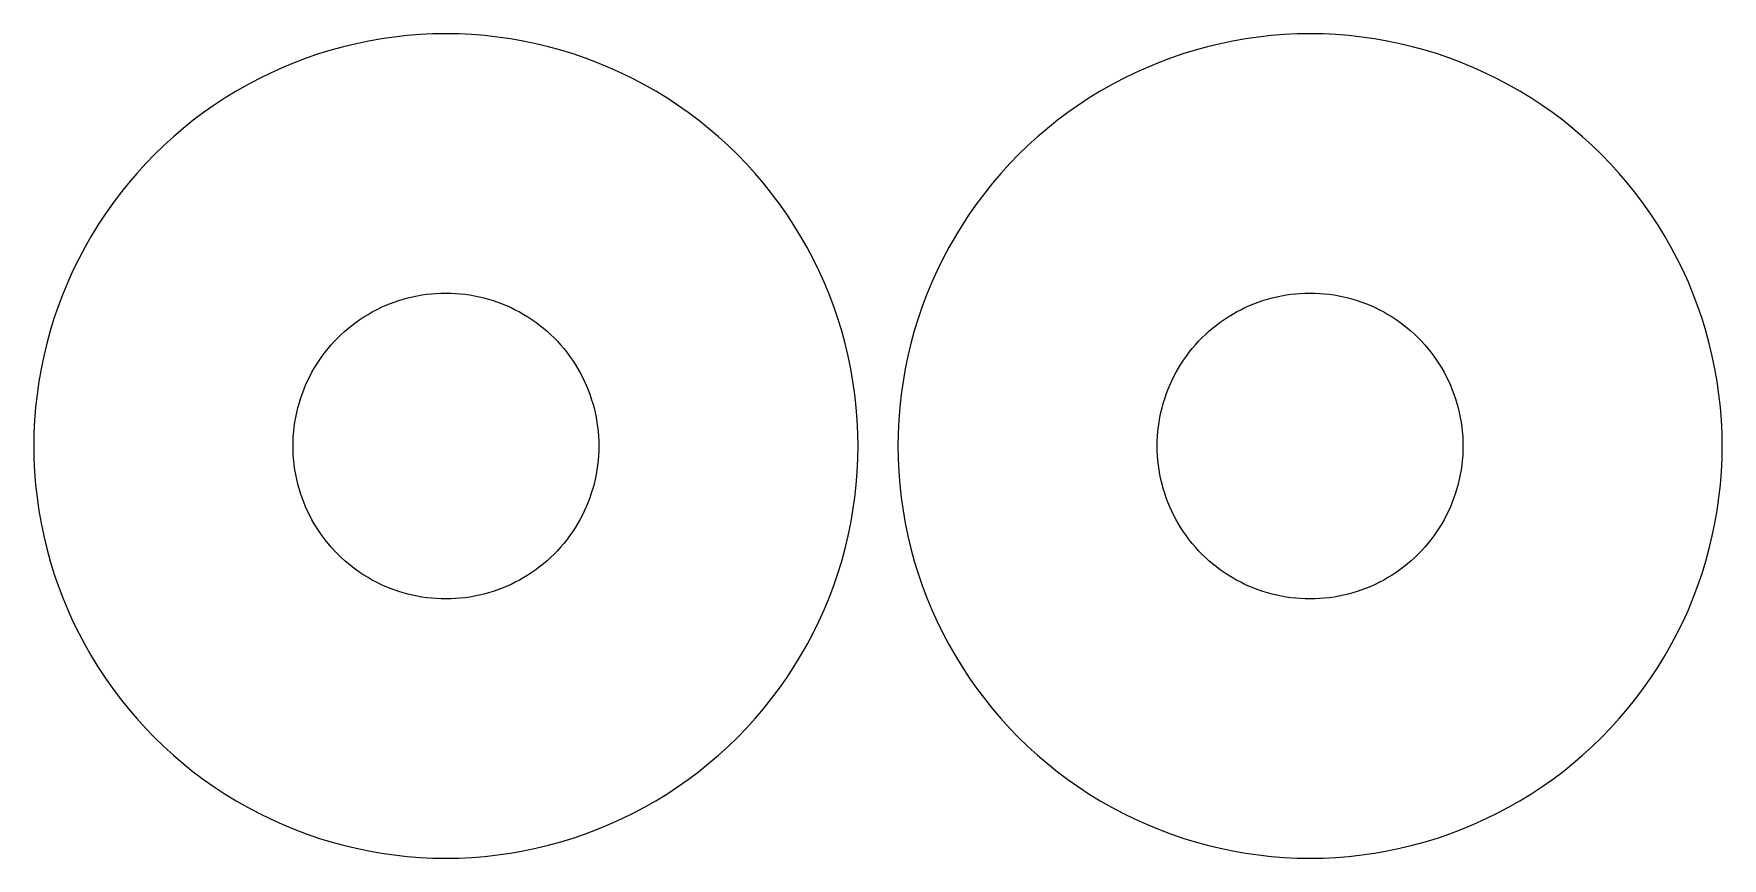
# Model space of a CAD drawing. Header units: metres. Extents: x -6 to 136, y -6 to 6.
# Drawn here: x -6.2 to 19.2, y -6.2 to 6.2 of the extents above; entities that cross this region are included whole.
import ezdxf

# ---------------------------------------------------------------- set-up
doc = ezdxf.new("R2010")
doc.units = ezdxf.units.M

msp = doc.modelspace()

# ---------------------------------------------------------------- linework, layer by layer
for p, q in [((-0.969879, 6.12366), (-1.16176, 6.09018)), ((-0.777054, 6.15111), (-0.969879, 6.12366)), ((-0.583466, 6.17247), (-0.777054, 6.15111)), ((-0.389297, 6.18776), (-0.583466, 6.17247)), ((-0.194733, 6.19693), (-0.389297, 6.18776)), ((0, 6.2), (-0.194733, 6.19693)), ((0.194733, 6.19693), (0, 6.2)), ((0.389297, 6.18776), (0.194733, 6.19693)), ((0.583466, 6.17247), (0.389297, 6.18776)), ((0.777054, 6.15111), (0.583466, 6.17247)), ((0.969879, 6.12366), (0.777054, 6.15111)), ((1.16176, 6.09018), (0.969879, 6.12366)), ((12.0301, 6.12366), (11.8382, 6.09018)), ((12.2229, 6.15111), (12.0301, 6.12366)), ((12.4165, 6.17247), (12.2229, 6.15111)), ((12.6107, 6.18776), (12.4165, 6.17247)), ((12.8053, 6.19693), (12.6107, 6.18776)), ((13, 6.2), (12.8053, 6.19693)), ((13.1947, 6.19693), (13, 6.2)), ((13.3893, 6.18776), (13.1947, 6.19693)), ((13.5835, 6.17247), (13.3893, 6.18776)), ((13.7771, 6.15111), (13.5835, 6.17247)), ((13.9699, 6.12366), (13.7771, 6.15111)), ((14.1618, 6.09018), (13.9699, 6.12366)), ((-1.91589, 5.89655), (-2.10017, 5.83345)), ((-1.72974, 5.95381), (-1.91589, 5.89655)), ((-1.54187, 6.0052), (-1.72974, 5.95381)), ((-1.35248, 6.05067), (-1.54187, 6.0052)), ((-1.16176, 6.09018), (-1.35248, 6.05067)), ((1.35248, 6.05067), (1.16176, 6.09018)), ((1.54187, 6.0052), (1.35248, 6.05067)), ((1.72974, 5.95381), (1.54187, 6.0052)), ((1.91589, 5.89655), (1.72974, 5.95381)), ((2.10017, 5.83345), (1.91589, 5.89655)), ((11.0841, 5.89655), (10.8998, 5.83345)), ((11.2703, 5.95381), (11.0841, 5.89655)), ((11.4581, 6.0052), (11.2703, 5.95381)), ((11.6475, 6.05067), (11.4581, 6.0052)), ((11.8382, 6.09018), (11.6475, 6.05067)), ((14.3525, 6.05067), (14.1618, 6.09018)), ((14.5419, 6.0052), (14.3525, 6.05067)), ((14.7297, 5.95381), (14.5419, 6.0052)), ((14.9159, 5.89655), (14.7297, 5.95381)), ((15.1002, 5.83345), (14.9159, 5.89655)), ((-2.63983, 5.60992), (-2.81473, 5.52423)), ((-2.46231, 5.69006), (-2.63983, 5.60992)), ((-2.28236, 5.7646), (-2.46231, 5.69006)), ((-2.10017, 5.83345), (-2.28236, 5.7646)), ((2.28236, 5.7646), (2.10017, 5.83345)), ((2.46231, 5.69006), (2.28236, 5.7646)), ((2.63983, 5.60992), (2.46231, 5.69006)), ((2.81473, 5.52423), (2.63983, 5.60992)), ((10.3602, 5.60992), (10.1853, 5.52423)), ((10.5377, 5.69006), (10.3602, 5.60992)), ((10.7176, 5.7646), (10.5377, 5.69006)), ((10.8998, 5.83345), (10.7176, 5.7646)), ((15.2824, 5.7646), (15.1002, 5.83345)), ((15.4623, 5.69006), (15.2824, 5.7646)), ((15.6398, 5.60992), (15.4623, 5.69006)), ((15.8147, 5.52423), (15.6398, 5.60992)), ((-3.15605, 5.33659), (-3.32211, 5.23483)), ((-2.98686, 5.43309), (-3.15605, 5.33659)), ((-2.81473, 5.52423), (-2.98686, 5.43309)), ((2.98686, 5.43309), (2.81473, 5.52423)), ((3.15605, 5.33659), (2.98686, 5.43309)), ((3.32211, 5.23483), (3.15605, 5.33659)), ((9.84395, 5.33659), (9.67789, 5.23483)), ((10.0131, 5.43309), (9.84395, 5.33659)), ((10.1853, 5.52423), (10.0131, 5.43309)), ((15.9869, 5.43309), (15.8147, 5.52423)), ((16.1561, 5.33659), (15.9869, 5.43309)), ((16.3221, 5.23483), (16.1561, 5.33659)), ((-3.48491, 5.1279), (-3.64426, 5.0159)), ((-3.32211, 5.23483), (-3.48491, 5.1279)), ((3.48491, 5.1279), (3.32211, 5.23483)), ((3.64426, 5.0159), (3.48491, 5.1279)), ((9.51509, 5.1279), (9.35574, 5.0159)), ((9.67789, 5.23483), (9.51509, 5.1279)), ((16.4849, 5.1279), (16.3221, 5.23483)), ((16.6443, 5.0159), (16.4849, 5.1279)), ((-3.80002, 4.89896), (-3.95203, 4.77718)), ((-3.64426, 5.0159), (-3.80002, 4.89896)), ((3.80002, 4.89896), (3.64426, 5.0159)), ((3.95203, 4.77718), (3.80002, 4.89896)), ((9.19998, 4.89896), (9.04797, 4.77718)), ((9.35574, 5.0159), (9.19998, 4.89896)), ((16.8, 4.89896), (16.6443, 5.0159)), ((16.952, 4.77718), (16.8, 4.89896)), ((-4.10013, 4.65068), (-4.24419, 4.51959)), ((-3.95203, 4.77718), (-4.10013, 4.65068)), ((4.10013, 4.65068), (3.95203, 4.77718)), ((4.24419, 4.51959), (4.10013, 4.65068)), ((8.89987, 4.65068), (8.75581, 4.51959)), ((9.04797, 4.77718), (8.89987, 4.65068)), ((17.1001, 4.65068), (16.952, 4.77718)), ((17.2442, 4.51959), (17.1001, 4.65068)), ((-4.38405, 4.38405), (-4.51959, 4.24419)), ((-4.24419, 4.51959), (-4.38405, 4.38405)), ((4.38405, 4.38405), (4.24419, 4.51959)), ((4.51959, 4.24419), (4.38405, 4.38405)), ((8.61595, 4.38405), (8.48041, 4.24419)), ((8.75581, 4.51959), (8.61595, 4.38405)), ((17.384, 4.38405), (17.2442, 4.51959)), ((17.5196, 4.24419), (17.384, 4.38405)), ((-4.65068, 4.10013), (-4.77718, 3.95203)), ((-4.51959, 4.24419), (-4.65068, 4.10013)), ((4.65068, 4.10013), (4.51959, 4.24419)), ((4.77718, 3.95203), (4.65068, 4.10013)), ((8.34932, 4.10013), (8.22282, 3.95203)), ((8.48041, 4.24419), (8.34932, 4.10013)), ((17.6507, 4.10013), (17.5196, 4.24419)), ((17.7772, 3.95203), (17.6507, 4.10013)), ((-4.77718, 3.95203), (-4.89896, 3.80002)), ((4.89896, 3.80002), (4.77718, 3.95203)), ((8.22282, 3.95203), (8.10104, 3.80002)), ((17.899, 3.80002), (17.7772, 3.95203)), ((-5.0159, 3.64426), (-5.1279, 3.48491)), ((-4.89896, 3.80002), (-5.0159, 3.64426)), ((5.0159, 3.64426), (4.89896, 3.80002)), ((5.1279, 3.48491), (5.0159, 3.64426)), ((7.9841, 3.64426), (7.8721, 3.48491)), ((8.10104, 3.80002), (7.9841, 3.64426)), ((18.0159, 3.64426), (17.899, 3.80002)), ((18.1279, 3.48491), (18.0159, 3.64426)), ((-5.23483, 3.32211), (-5.33659, 3.15605)), ((-5.1279, 3.48491), (-5.23483, 3.32211)), ((5.23483, 3.32211), (5.1279, 3.48491)), ((5.33659, 3.15605), (5.23483, 3.32211)), ((7.76517, 3.32211), (7.66341, 3.15605)), ((7.8721, 3.48491), (7.76517, 3.32211)), ((18.2348, 3.32211), (18.1279, 3.48491)), ((18.3366, 3.15605), (18.2348, 3.32211)), ((-5.33659, 3.15605), (-5.43309, 2.98686)), ((5.43309, 2.98686), (5.33659, 3.15605)), ((7.66341, 3.15605), (7.56691, 2.98686)), ((18.4331, 2.98686), (18.3366, 3.15605)), ((-5.52423, 2.81473), (-5.60992, 2.63983)), ((-5.43309, 2.98686), (-5.52423, 2.81473)), ((5.52423, 2.81473), (5.43309, 2.98686)), ((5.60992, 2.63983), (5.52423, 2.81473)), ((7.47577, 2.81473), (7.39008, 2.63983)), ((7.56691, 2.98686), (7.47577, 2.81473)), ((18.5242, 2.81473), (18.4331, 2.98686)), ((18.6099, 2.63983), (18.5242, 2.81473)), ((-5.60992, 2.63983), (-5.69006, 2.46231)), ((5.69006, 2.46231), (5.60992, 2.63983)), ((7.39008, 2.63983), (7.30994, 2.46231)), ((18.6901, 2.46231), (18.6099, 2.63983)), ((-5.69006, 2.46231), (-5.7646, 2.28236)), ((-0.288254, 2.28186), (-0.216446, 2.28978)), ((-0.216446, 2.28978), (-0.144409, 2.29546)), ((-0.144409, 2.29546), (-0.072235, 2.29886)), ((-0.072235, 2.29886), (0, 2.29999)), ((0, 2.29999), (0.072235, 2.29886)), ((0.072235, 2.29886), (0.144409, 2.29546)), ((0.144409, 2.29546), (0.216446, 2.28978)), ((0.216446, 2.28978), (0.288254, 2.28186)), ((5.7646, 2.28236), (5.69006, 2.46231)), ((7.30994, 2.46231), (7.2354, 2.28236)), ((12.7117, 2.28186), (12.7836, 2.28978)), ((12.7836, 2.28978), (12.8556, 2.29546)), ((12.8556, 2.29546), (12.9278, 2.29886)), ((12.9278, 2.29886), (13, 2.29999)), ((13, 2.29999), (13.0722, 2.29886)), ((13.0722, 2.29886), (13.1444, 2.29546)), ((13.1444, 2.29546), (13.2164, 2.28978)), ((13.2164, 2.28978), (13.2883, 2.28186)), ((18.7646, 2.28236), (18.6901, 2.46231)), ((-5.83345, 2.10017), (-5.89655, 1.91589)), ((-5.7646, 2.28236), (-5.83345, 2.10017)), ((-1.10803, 2.0155), (-1.04417, 2.0493)), ((-1.04417, 2.0493), (-0.979279, 2.0811)), ((-0.979279, 2.0811), (-0.913437, 2.11082)), ((-0.913437, 2.11082), (-0.84668, 2.13847)), ((-0.84668, 2.13847), (-0.779083, 2.16402)), ((-0.779083, 2.16402), (-0.710724, 2.18742)), ((-0.710724, 2.18742), (-0.641678, 2.20866)), ((-0.641678, 2.20866), (-0.571976, 2.22774)), ((-0.571976, 2.22774), (-0.501724, 2.2446)), ((-0.501724, 2.2446), (-0.430969, 2.25925)), ((-0.430969, 2.25925), (-0.359787, 2.27168)), ((-0.359787, 2.27168), (-0.288254, 2.28186)), ((0.288254, 2.28186), (0.359787, 2.27168)), ((0.359787, 2.27168), (0.430969, 2.25925)), ((0.430969, 2.25925), (0.501724, 2.2446)), ((0.501724, 2.2446), (0.571976, 2.22774)), ((0.571976, 2.22774), (0.641678, 2.20866)), ((0.641678, 2.20866), (0.710724, 2.18742)), ((0.710724, 2.18742), (0.779083, 2.16402)), ((0.779083, 2.16402), (0.84668, 2.13847)), ((0.84668, 2.13847), (0.913437, 2.11082)), ((0.913437, 2.11082), (0.979279, 2.0811)), ((0.979279, 2.0811), (1.04417, 2.0493)), ((1.04417, 2.0493), (1.10803, 2.0155)), ((5.83345, 2.10017), (5.7646, 2.28236)), ((5.89655, 1.91589), (5.83345, 2.10017)), ((7.16655, 2.10017), (7.10345, 1.91589)), ((7.2354, 2.28236), (7.16655, 2.10017)), ((11.892, 2.0155), (11.9558, 2.0493)), ((11.9558, 2.0493), (12.0207, 2.0811)), ((12.0207, 2.0811), (12.0866, 2.11082)), ((12.0866, 2.11082), (12.1533, 2.13847)), ((12.1533, 2.13847), (12.2209, 2.16402)), ((12.2209, 2.16402), (12.2893, 2.18742)), ((12.2893, 2.18742), (12.3583, 2.20866)), ((12.3583, 2.20866), (12.428, 2.22774)), ((12.428, 2.22774), (12.4983, 2.2446)), ((12.4983, 2.2446), (12.569, 2.25925)), ((12.569, 2.25925), (12.6402, 2.27168)), ((12.6402, 2.27168), (12.7117, 2.28186)), ((13.2883, 2.28186), (13.3598, 2.27168)), ((13.3598, 2.27168), (13.431, 2.25925)), ((13.431, 2.25925), (13.5017, 2.2446)), ((13.5017, 2.2446), (13.572, 2.22774)), ((13.572, 2.22774), (13.6417, 2.20866)), ((13.6417, 2.20866), (13.7107, 2.18742)), ((13.7107, 2.18742), (13.7791, 2.16402)), ((13.7791, 2.16402), (13.8467, 2.13847)), ((13.8467, 2.13847), (13.9134, 2.11082)), ((13.9134, 2.11082), (13.9793, 2.0811)), ((13.9793, 2.0811), (14.0442, 2.0493)), ((14.0442, 2.0493), (14.108, 2.0155)), ((18.8335, 2.10017), (18.7646, 2.28236)), ((18.8965, 1.91589), (18.8335, 2.10017)), ((-5.89655, 1.91589), (-5.95381, 1.72974)), ((-1.46606, 1.77217), (-1.40968, 1.81735)), ((-1.40968, 1.81735), (-1.3519, 1.86073)), ((-1.3519, 1.86073), (-1.29279, 1.90228)), ((-1.29279, 1.90228), (-1.23239, 1.94194)), ((-1.23239, 1.94194), (-1.17079, 1.97971)), ((-1.17079, 1.97971), (-1.10803, 2.0155)), ((1.10803, 2.0155), (1.17079, 1.97971)), ((1.17079, 1.97971), (1.23239, 1.94194)), ((1.23239, 1.94194), (1.29279, 1.90228)), ((1.29279, 1.90228), (1.3519, 1.86073)), ((1.3519, 1.86073), (1.40968, 1.81735)), ((1.40968, 1.81735), (1.46606, 1.77217)), ((5.95381, 1.72974), (5.89655, 1.91589)), ((7.10345, 1.91589), (7.04619, 1.72974)), ((11.5339, 1.77217), (11.5903, 1.81735)), ((11.5903, 1.81735), (11.6481, 1.86073)), ((11.6481, 1.86073), (11.7072, 1.90228)), ((11.7072, 1.90228), (11.7676, 1.94194)), ((11.7676, 1.94194), (11.8292, 1.97971)), ((11.8292, 1.97971), (11.892, 2.0155)), ((14.108, 2.0155), (14.1708, 1.97971)), ((14.1708, 1.97971), (14.2324, 1.94194)), ((14.2324, 1.94194), (14.2928, 1.90228)), ((14.2928, 1.90228), (14.3519, 1.86073)), ((14.3519, 1.86073), (14.4097, 1.81735)), ((14.4097, 1.81735), (14.4661, 1.77217)), ((18.9538, 1.72974), (18.8965, 1.91589)), ((-6.0052, 1.54187), (-6.05067, 1.35248)), ((-5.95381, 1.72974), (-6.0052, 1.54187)), ((-1.72525, 1.52101), (-1.67662, 1.57445)), ((-1.67662, 1.57445), (-1.62634, 1.62634)), ((-1.62634, 1.62634), (-1.57445, 1.67662)), ((-1.57445, 1.67662), (-1.52101, 1.72525)), ((-1.52101, 1.72525), (-1.46606, 1.77217)), ((1.46606, 1.77217), (1.52101, 1.72525)), ((1.52101, 1.72525), (1.57445, 1.67662)), ((1.57445, 1.67662), (1.62634, 1.62634)), ((1.62634, 1.62634), (1.67662, 1.57445)), ((1.67662, 1.57445), (1.72525, 1.52101)), ((6.0052, 1.54187), (5.95381, 1.72974)), ((6.05067, 1.35248), (6.0052, 1.54187)), ((6.9948, 1.54187), (6.94933, 1.35248)), ((7.04619, 1.72974), (6.9948, 1.54187)), ((11.2747, 1.52101), (11.3234, 1.57445)), ((11.3234, 1.57445), (11.3737, 1.62634)), ((11.3737, 1.62634), (11.4256, 1.67662)), ((11.4256, 1.67662), (11.479, 1.72525)), ((11.479, 1.72525), (11.5339, 1.77217)), ((14.4661, 1.77217), (14.521, 1.72525)), ((14.521, 1.72525), (14.5744, 1.67662)), ((14.5744, 1.67662), (14.6263, 1.62634)), ((14.6263, 1.62634), (14.6766, 1.57445)), ((14.6766, 1.57445), (14.7253, 1.52101)), ((19.0052, 1.54187), (18.9538, 1.72974)), ((19.0507, 1.35248), (19.0052, 1.54187)), ((-6.05067, 1.35248), (-6.09018, 1.16176)), ((-1.94194, 1.23239), (-1.90228, 1.29279)), ((-1.90228, 1.29279), (-1.86073, 1.3519)), ((-1.86073, 1.3519), (-1.81735, 1.40968)), ((-1.81735, 1.40968), (-1.77217, 1.46606)), ((-1.77217, 1.46606), (-1.72525, 1.52101)), ((1.72525, 1.52101), (1.77217, 1.46606)), ((1.77217, 1.46606), (1.81735, 1.40968)), ((1.81735, 1.40968), (1.86073, 1.3519)), ((1.86073, 1.3519), (1.90228, 1.29279)), ((1.90228, 1.29279), (1.94194, 1.23239)), ((6.09018, 1.16176), (6.05067, 1.35248)), ((6.94933, 1.35248), (6.90982, 1.16176)), ((11.0581, 1.23239), (11.0977, 1.29279)), ((11.0977, 1.29279), (11.1393, 1.3519)), ((11.1393, 1.3519), (11.1826, 1.40968)), ((11.1826, 1.40968), (11.2278, 1.46606)), ((11.2278, 1.46606), (11.2747, 1.52101)), ((14.7253, 1.52101), (14.7722, 1.46606)), ((14.7722, 1.46606), (14.8174, 1.40968)), ((14.8174, 1.40968), (14.8607, 1.3519)), ((14.8607, 1.3519), (14.9023, 1.29279)), ((14.9023, 1.29279), (14.9419, 1.23239)), ((19.0902, 1.16176), (19.0507, 1.35248)), ((-6.09018, 1.16176), (-6.12366, 0.969879)), ((-2.0811, 0.979279), (-2.0493, 1.04417)), ((-2.0493, 1.04417), (-2.0155, 1.10803)), ((-2.0155, 1.10803), (-1.97971, 1.17079)), ((-1.97971, 1.17079), (-1.94194, 1.23239)), ((1.94194, 1.23239), (1.97971, 1.17079)), ((1.97971, 1.17079), (2.0155, 1.10803)), ((2.0155, 1.10803), (2.0493, 1.04417)), ((2.0493, 1.04417), (2.0811, 0.979279)), ((6.12366, 0.969879), (6.09018, 1.16176)), ((6.90982, 1.16176), (6.87634, 0.969879)), ((10.9189, 0.979279), (10.9507, 1.04417)), ((10.9507, 1.04417), (10.9845, 1.10803)), ((10.9845, 1.10803), (11.0203, 1.17079)), ((11.0203, 1.17079), (11.0581, 1.23239)), ((14.9419, 1.23239), (14.9797, 1.17079)), ((14.9797, 1.17079), (15.0155, 1.10803)), ((15.0155, 1.10803), (15.0493, 1.04417)), ((15.0493, 1.04417), (15.0811, 0.979279)), ((19.1237, 0.969879), (19.0902, 1.16176)), ((-6.15111, 0.777054), (-6.17247, 0.583466)), ((-6.12366, 0.969879), (-6.15111, 0.777054)), ((-2.18742, 0.710724), (-2.16402, 0.779083)), ((-2.16402, 0.779083), (-2.13847, 0.84668)), ((-2.13847, 0.84668), (-2.11082, 0.913437)), ((-2.11082, 0.913437), (-2.0811, 0.979279)), ((2.0811, 0.979279), (2.11082, 0.913437)), ((2.11082, 0.913437), (2.13847, 0.84668)), ((2.13847, 0.84668), (2.16402, 0.779083)), ((2.16402, 0.779083), (2.18742, 0.710724)), ((6.15111, 0.777054), (6.12366, 0.969879)), ((6.17247, 0.583466), (6.15111, 0.777054)), ((6.84889, 0.777054), (6.82753, 0.583466)), ((6.87634, 0.969879), (6.84889, 0.777054)), ((10.8126, 0.710724), (10.836, 0.779083)), ((10.836, 0.779083), (10.8615, 0.84668)), ((10.8615, 0.84668), (10.8892, 0.913437)), ((10.8892, 0.913437), (10.9189, 0.979279)), ((15.0811, 0.979279), (15.1108, 0.913437)), ((15.1108, 0.913437), (15.1385, 0.84668)), ((15.1385, 0.84668), (15.164, 0.779083)), ((15.164, 0.779083), (15.1874, 0.710724)), ((19.1511, 0.777054), (19.1237, 0.969879)), ((19.1725, 0.583466), (19.1511, 0.777054)), ((-6.17247, 0.583466), (-6.18776, 0.389297)), ((-2.2446, 0.501724), (-2.22774, 0.571976)), ((-2.22774, 0.571976), (-2.20866, 0.641678)), ((-2.20866, 0.641678), (-2.18742, 0.710724)), ((2.18742, 0.710724), (2.20866, 0.641678)), ((2.20866, 0.641678), (2.22774, 0.571976)), ((2.22774, 0.571976), (2.2446, 0.501724)), ((6.18776, 0.389297), (6.17247, 0.583466)), ((6.82753, 0.583466), (6.81224, 0.389297)), ((10.7554, 0.501724), (10.7723, 0.571976)), ((10.7723, 0.571976), (10.7913, 0.641678)), ((10.7913, 0.641678), (10.8126, 0.710724)), ((15.1874, 0.710724), (15.2087, 0.641678)), ((15.2087, 0.641678), (15.2277, 0.571976)), ((15.2277, 0.571976), (15.2446, 0.501724)), ((19.1878, 0.389297), (19.1725, 0.583466)), ((-6.18776, 0.389297), (-6.19693, 0.194733)), ((-2.28978, 0.216446), (-2.28186, 0.288254)), ((-2.28186, 0.288254), (-2.27168, 0.359787)), ((-2.27168, 0.359787), (-2.25925, 0.430969)), ((-2.25925, 0.430969), (-2.2446, 0.501724)), ((2.2446, 0.501724), (2.25925, 0.430969)), ((2.25925, 0.430969), (2.27168, 0.359787)), ((2.27168, 0.359787), (2.28186, 0.288254)), ((2.28186, 0.288254), (2.28978, 0.216446)), ((6.19693, 0.194733), (6.18776, 0.389297)), ((6.81224, 0.389297), (6.80307, 0.194733)), ((10.7102, 0.216446), (10.7181, 0.288254)), ((10.7181, 0.288254), (10.7283, 0.359787)), ((10.7283, 0.359787), (10.7408, 0.430969)), ((10.7408, 0.430969), (10.7554, 0.501724)), ((15.2446, 0.501724), (15.2592, 0.430969)), ((15.2592, 0.430969), (15.2717, 0.359787)), ((15.2717, 0.359787), (15.2819, 0.288254)), ((15.2819, 0.288254), (15.2898, 0.216446)), ((19.1969, 0.194733), (19.1878, 0.389297)), ((-6.19693, 0.194733), (-6.2, 0)), ((-6.2, 0), (-6.19693, -0.194733)), ((-2.29999, 0), (-2.29886, 0.072235)), ((-2.29886, -0.072235), (-2.29999, 0)), ((-2.29886, 0.072235), (-2.29546, 0.144409)), ((-2.29546, 0.144409), (-2.28978, 0.216446)), ((2.28978, 0.216446), (2.29546, 0.144409)), ((2.29546, 0.144409), (2.29886, 0.072235)), ((2.29886, 0.072235), (2.29999, 0)), ((2.29999, 0), (2.29886, -0.072235)), ((6.2, 0), (6.19693, 0.194733)), ((6.19693, -0.194733), (6.2, 0)), ((6.80307, 0.194733), (6.8, 0)), ((6.8, 0), (6.80307, -0.194733)), ((10.7, 0), (10.7011, 0.072235)), ((10.7011, -0.072235), (10.7, 0)), ((10.7011, 0.072235), (10.7045, 0.144409)), ((10.7045, 0.144409), (10.7102, 0.216446)), ((15.2898, 0.216446), (15.2955, 0.144409)), ((15.2955, 0.144409), (15.2989, 0.072235)), ((15.2989, 0.072235), (15.3, 0)), ((15.3, 0), (15.2989, -0.072235)), ((19.2, 0), (19.1969, 0.194733)), ((19.1969, -0.194733), (19.2, 0)), ((-6.19693, -0.194733), (-6.18776, -0.389297)), ((-2.29546, -0.144409), (-2.29886, -0.072235)), ((-2.28978, -0.216446), (-2.29546, -0.144409)), ((-2.28186, -0.288254), (-2.28978, -0.216446)), ((2.28978, -0.216446), (2.28186, -0.288254)), ((2.29546, -0.144409), (2.28978, -0.216446)), ((2.29886, -0.072235), (2.29546, -0.144409)), ((6.18776, -0.389297), (6.19693, -0.194733)), ((6.80307, -0.194733), (6.81224, -0.389297)), ((10.7045, -0.144409), (10.7011, -0.072235)), ((10.7102, -0.216446), (10.7045, -0.144409)), ((10.7181, -0.288254), (10.7102, -0.216446)), ((15.2898, -0.216446), (15.2819, -0.288254)), ((15.2955, -0.144409), (15.2898, -0.216446)), ((15.2989, -0.072235), (15.2955, -0.144409)), ((19.1878, -0.389297), (19.1969, -0.194733)), ((-6.18776, -0.389297), (-6.17247, -0.583466)), ((-2.27168, -0.359787), (-2.28186, -0.288254)), ((-2.25925, -0.430969), (-2.27168, -0.359787)), ((-2.2446, -0.501724), (-2.25925, -0.430969)), ((-2.22774, -0.571976), (-2.2446, -0.501724)), ((2.2446, -0.501724), (2.22774, -0.571976)), ((2.25925, -0.430969), (2.2446, -0.501724)), ((2.27168, -0.359787), (2.25925, -0.430969)), ((2.28186, -0.288254), (2.27168, -0.359787)), ((6.17247, -0.583466), (6.18776, -0.389297)), ((6.81224, -0.389297), (6.82753, -0.583466)), ((10.7283, -0.359787), (10.7181, -0.288254)), ((10.7408, -0.430969), (10.7283, -0.359787)), ((10.7554, -0.501724), (10.7408, -0.430969)), ((10.7723, -0.571976), (10.7554, -0.501724)), ((15.2446, -0.501724), (15.2277, -0.571976)), ((15.2592, -0.430969), (15.2446, -0.501724)), ((15.2717, -0.359787), (15.2592, -0.430969)), ((15.2819, -0.288254), (15.2717, -0.359787)), ((19.1725, -0.583466), (19.1878, -0.389297)), ((-6.17247, -0.583466), (-6.15111, -0.777054)), ((-2.20866, -0.641678), (-2.22774, -0.571976)), ((-2.18742, -0.710724), (-2.20866, -0.641678)), ((-2.16402, -0.779083), (-2.18742, -0.710724)), ((2.18742, -0.710724), (2.16402, -0.779083)), ((2.20866, -0.641678), (2.18742, -0.710724)), ((2.22774, -0.571976), (2.20866, -0.641678)), ((6.15111, -0.777054), (6.17247, -0.583466)), ((6.82753, -0.583466), (6.84889, -0.777054)), ((10.7913, -0.641678), (10.7723, -0.571976)), ((10.8126, -0.710724), (10.7913, -0.641678)), ((10.836, -0.779083), (10.8126, -0.710724)), ((15.1874, -0.710724), (15.164, -0.779083)), ((15.2087, -0.641678), (15.1874, -0.710724)), ((15.2277, -0.571976), (15.2087, -0.641678)), ((19.1511, -0.777054), (19.1725, -0.583466)), ((-6.15111, -0.777054), (-6.12366, -0.969879)), ((-6.12366, -0.969879), (-6.09018, -1.16176)), ((-2.13847, -0.84668), (-2.16402, -0.779083)), ((-2.11082, -0.913437), (-2.13847, -0.84668)), ((-2.0811, -0.979279), (-2.11082, -0.913437)), ((-2.0493, -1.04417), (-2.0811, -0.979279)), ((2.0811, -0.979279), (2.0493, -1.04417)), ((2.11082, -0.913437), (2.0811, -0.979279)), ((2.13847, -0.84668), (2.11082, -0.913437)), ((2.16402, -0.779083), (2.13847, -0.84668)), ((6.09018, -1.16176), (6.12366, -0.969879)), ((6.12366, -0.969879), (6.15111, -0.777054)), ((6.84889, -0.777054), (6.87634, -0.969879)), ((6.87634, -0.969879), (6.90982, -1.16176)), ((10.8615, -0.84668), (10.836, -0.779083)), ((10.8892, -0.913437), (10.8615, -0.84668)), ((10.9189, -0.979279), (10.8892, -0.913437)), ((10.9507, -1.04417), (10.9189, -0.979279)), ((15.0811, -0.979279), (15.0493, -1.04417)), ((15.1108, -0.913437), (15.0811, -0.979279)), ((15.1385, -0.84668), (15.1108, -0.913437)), ((15.164, -0.779083), (15.1385, -0.84668)), ((19.0902, -1.16176), (19.1237, -0.969879)), ((19.1237, -0.969879), (19.1511, -0.777054)), ((-6.09018, -1.16176), (-6.05067, -1.35248)), ((-2.0155, -1.10803), (-2.0493, -1.04417)), ((-1.97971, -1.17079), (-2.0155, -1.10803)), ((-1.94194, -1.23239), (-1.97971, -1.17079)), ((-1.90228, -1.29279), (-1.94194, -1.23239)), ((1.94194, -1.23239), (1.90228, -1.29279)), ((1.97971, -1.17079), (1.94194, -1.23239)), ((2.0155, -1.10803), (1.97971, -1.17079)), ((2.0493, -1.04417), (2.0155, -1.10803)), ((6.05067, -1.35248), (6.09018, -1.16176)), ((6.90982, -1.16176), (6.94933, -1.35248)), ((10.9845, -1.10803), (10.9507, -1.04417)), ((11.0203, -1.17079), (10.9845, -1.10803)), ((11.0581, -1.23239), (11.0203, -1.17079)), ((11.0977, -1.29279), (11.0581, -1.23239)), ((14.9419, -1.23239), (14.9023, -1.29279)), ((14.9797, -1.17079), (14.9419, -1.23239)), ((15.0155, -1.10803), (14.9797, -1.17079)), ((15.0493, -1.04417), (15.0155, -1.10803)), ((19.0507, -1.35248), (19.0902, -1.16176)), ((-6.05067, -1.35248), (-6.0052, -1.54187)), ((-1.86073, -1.3519), (-1.90228, -1.29279)), ((-1.81735, -1.40968), (-1.86073, -1.3519)), ((-1.77217, -1.46606), (-1.81735, -1.40968)), ((-1.72525, -1.52101), (-1.77217, -1.46606)), ((-1.67662, -1.57445), (-1.72525, -1.52101)), ((1.72525, -1.52101), (1.67662, -1.57445)), ((1.77217, -1.46606), (1.72525, -1.52101)), ((1.81735, -1.40968), (1.77217, -1.46606)), ((1.86073, -1.3519), (1.81735, -1.40968)), ((1.90228, -1.29279), (1.86073, -1.3519)), ((6.0052, -1.54187), (6.05067, -1.35248)), ((6.94933, -1.35248), (6.9948, -1.54187)), ((11.1393, -1.3519), (11.0977, -1.29279)), ((11.1826, -1.40968), (11.1393, -1.3519)), ((11.2278, -1.46606), (11.1826, -1.40968)), ((11.2747, -1.52101), (11.2278, -1.46606)), ((11.3234, -1.57445), (11.2747, -1.52101)), ((14.7253, -1.52101), (14.6766, -1.57445)), ((14.7722, -1.46606), (14.7253, -1.52101)), ((14.8174, -1.40968), (14.7722, -1.46606)), ((14.8607, -1.3519), (14.8174, -1.40968)), ((14.9023, -1.29279), (14.8607, -1.3519)), ((19.0052, -1.54187), (19.0507, -1.35248)), ((-6.0052, -1.54187), (-5.95381, -1.72974)), ((-5.95381, -1.72974), (-5.89655, -1.91589)), ((-1.62634, -1.62634), (-1.67662, -1.57445)), ((-1.57445, -1.67662), (-1.62634, -1.62634)), ((-1.52101, -1.72525), (-1.57445, -1.67662)), ((-1.46606, -1.77217), (-1.52101, -1.72525)), ((-1.40968, -1.81735), (-1.46606, -1.77217)), ((1.46606, -1.77217), (1.40968, -1.81735)), ((1.52101, -1.72525), (1.46606, -1.77217)), ((1.57445, -1.67662), (1.52101, -1.72525)), ((1.62634, -1.62634), (1.57445, -1.67662)), ((1.67662, -1.57445), (1.62634, -1.62634)), ((5.89655, -1.91589), (5.95381, -1.72974)), ((5.95381, -1.72974), (6.0052, -1.54187)), ((6.9948, -1.54187), (7.04619, -1.72974)), ((7.04619, -1.72974), (7.10345, -1.91589)), ((11.3737, -1.62634), (11.3234, -1.57445)), ((11.4256, -1.67662), (11.3737, -1.62634)), ((11.479, -1.72525), (11.4256, -1.67662)), ((11.5339, -1.77217), (11.479, -1.72525)), ((11.5903, -1.81735), (11.5339, -1.77217)), ((14.4661, -1.77217), (14.4097, -1.81735)), ((14.521, -1.72525), (14.4661, -1.77217)), ((14.5744, -1.67662), (14.521, -1.72525)), ((14.6263, -1.62634), (14.5744, -1.67662)), ((14.6766, -1.57445), (14.6263, -1.62634)), ((18.8965, -1.91589), (18.9538, -1.72974)), ((18.9538, -1.72974), (19.0052, -1.54187)), ((-5.89655, -1.91589), (-5.83345, -2.10017)), ((-1.3519, -1.86073), (-1.40968, -1.81735)), ((-1.29279, -1.90228), (-1.3519, -1.86073)), ((-1.23239, -1.94194), (-1.29279, -1.90228)), ((-1.17079, -1.97971), (-1.23239, -1.94194)), ((-1.10803, -2.0155), (-1.17079, -1.97971)), ((-1.04417, -2.0493), (-1.10803, -2.0155)), ((1.10803, -2.0155), (1.04417, -2.0493)), ((1.17079, -1.97971), (1.10803, -2.0155)), ((1.23239, -1.94194), (1.17079, -1.97971)), ((1.29279, -1.90228), (1.23239, -1.94194)), ((1.3519, -1.86073), (1.29279, -1.90228)), ((1.40968, -1.81735), (1.3519, -1.86073)), ((5.83345, -2.10017), (5.89655, -1.91589)), ((7.10345, -1.91589), (7.16655, -2.10017)), ((11.6481, -1.86073), (11.5903, -1.81735)), ((11.7072, -1.90228), (11.6481, -1.86073)), ((11.7676, -1.94194), (11.7072, -1.90228)), ((11.8292, -1.97971), (11.7676, -1.94194)), ((11.892, -2.0155), (11.8292, -1.97971)), ((11.9558, -2.0493), (11.892, -2.0155)), ((14.108, -2.0155), (14.0442, -2.0493)), ((14.1708, -1.97971), (14.108, -2.0155)), ((14.2324, -1.94194), (14.1708, -1.97971)), ((14.2928, -1.90228), (14.2324, -1.94194)), ((14.3519, -1.86073), (14.2928, -1.90228)), ((14.4097, -1.81735), (14.3519, -1.86073)), ((18.8335, -2.10017), (18.8965, -1.91589)), ((-5.83345, -2.10017), (-5.7646, -2.28236)), ((-5.7646, -2.28236), (-5.69006, -2.46231)), ((-0.979279, -2.0811), (-1.04417, -2.0493)), ((-0.913437, -2.11082), (-0.979279, -2.0811)), ((-0.84668, -2.13847), (-0.913437, -2.11082)), ((-0.779083, -2.16402), (-0.84668, -2.13847)), ((-0.710724, -2.18742), (-0.779083, -2.16402)), ((-0.641678, -2.20866), (-0.710724, -2.18742)), ((-0.571976, -2.22774), (-0.641678, -2.20866)), ((-0.501724, -2.2446), (-0.571976, -2.22774)), ((-0.430969, -2.25925), (-0.501724, -2.2446)), ((-0.359787, -2.27168), (-0.430969, -2.25925)), ((-0.288254, -2.28186), (-0.359787, -2.27168)), ((-0.216446, -2.28978), (-0.288254, -2.28186)), ((0.288254, -2.28186), (0.216446, -2.28978)), ((0.359787, -2.27168), (0.288254, -2.28186)), ((0.430969, -2.25925), (0.359787, -2.27168)), ((0.501724, -2.2446), (0.430969, -2.25925)), ((0.571976, -2.22774), (0.501724, -2.2446)), ((0.641678, -2.20866), (0.571976, -2.22774)), ((0.710724, -2.18742), (0.641678, -2.20866)), ((0.779083, -2.16402), (0.710724, -2.18742)), ((0.84668, -2.13847), (0.779083, -2.16402)), ((0.913437, -2.11082), (0.84668, -2.13847)), ((0.979279, -2.0811), (0.913437, -2.11082)), ((1.04417, -2.0493), (0.979279, -2.0811)), ((5.69006, -2.46231), (5.7646, -2.28236)), ((5.7646, -2.28236), (5.83345, -2.10017)), ((7.16655, -2.10017), (7.2354, -2.28236)), ((7.2354, -2.28236), (7.30994, -2.46231)), ((12.0207, -2.0811), (11.9558, -2.0493)), ((12.0866, -2.11082), (12.0207, -2.0811)), ((12.1533, -2.13847), (12.0866, -2.11082)), ((12.2209, -2.16402), (12.1533, -2.13847)), ((12.2893, -2.18742), (12.2209, -2.16402)), ((12.3583, -2.20866), (12.2893, -2.18742)), ((12.428, -2.22774), (12.3583, -2.20866)), ((12.4983, -2.2446), (12.428, -2.22774)), ((12.569, -2.25925), (12.4983, -2.2446)), ((12.6402, -2.27168), (12.569, -2.25925)), ((12.7117, -2.28186), (12.6402, -2.27168)), ((12.7836, -2.28978), (12.7117, -2.28186)), ((13.2883, -2.28186), (13.2164, -2.28978)), ((13.3598, -2.27168), (13.2883, -2.28186)), ((13.431, -2.25925), (13.3598, -2.27168)), ((13.5017, -2.2446), (13.431, -2.25925)), ((13.572, -2.22774), (13.5017, -2.2446)), ((13.6417, -2.20866), (13.572, -2.22774)), ((13.7107, -2.18742), (13.6417, -2.20866)), ((13.7791, -2.16402), (13.7107, -2.18742)), ((13.8467, -2.13847), (13.7791, -2.16402)), ((13.9134, -2.11082), (13.8467, -2.13847)), ((13.9793, -2.0811), (13.9134, -2.11082)), ((14.0442, -2.0493), (13.9793, -2.0811)), ((18.6901, -2.46231), (18.7646, -2.28236)), ((18.7646, -2.28236), (18.8335, -2.10017)), ((-5.69006, -2.46231), (-5.60992, -2.63983)), ((-0.144409, -2.29546), (-0.216446, -2.28978)), ((-0.072235, -2.29886), (-0.144409, -2.29546)), ((0, -2.29999), (-0.072235, -2.29886)), ((0.072235, -2.29886), (0, -2.29999)), ((0.144409, -2.29546), (0.072235, -2.29886)), ((0.216446, -2.28978), (0.144409, -2.29546)), ((5.60992, -2.63983), (5.69006, -2.46231)), ((7.30994, -2.46231), (7.39008, -2.63983)), ((12.8556, -2.29546), (12.7836, -2.28978)), ((12.9278, -2.29886), (12.8556, -2.29546)), ((13, -2.29999), (12.9278, -2.29886)), ((13.0722, -2.29886), (13, -2.29999)), ((13.1444, -2.29546), (13.0722, -2.29886)), ((13.2164, -2.28978), (13.1444, -2.29546)), ((18.6099, -2.63983), (18.6901, -2.46231)), ((-5.60992, -2.63983), (-5.52423, -2.81473)), ((5.52423, -2.81473), (5.60992, -2.63983)), ((7.39008, -2.63983), (7.47577, -2.81473)), ((18.5242, -2.81473), (18.6099, -2.63983)), ((-5.52423, -2.81473), (-5.43309, -2.98686)), ((-5.43309, -2.98686), (-5.33659, -3.15605)), ((5.33659, -3.15605), (5.43309, -2.98686)), ((5.43309, -2.98686), (5.52423, -2.81473)), ((7.47577, -2.81473), (7.56691, -2.98686)), ((7.56691, -2.98686), (7.66341, -3.15605)), ((18.3366, -3.15605), (18.4331, -2.98686)), ((18.4331, -2.98686), (18.5242, -2.81473)), ((-5.33659, -3.15605), (-5.23483, -3.32211)), ((5.23483, -3.32211), (5.33659, -3.15605)), ((7.66341, -3.15605), (7.76517, -3.32211)), ((18.2348, -3.32211), (18.3366, -3.15605)), ((-5.23483, -3.32211), (-5.1279, -3.48491)), ((-5.1279, -3.48491), (-5.0159, -3.64426)), ((5.0159, -3.64426), (5.1279, -3.48491)), ((5.1279, -3.48491), (5.23483, -3.32211)), ((7.76517, -3.32211), (7.8721, -3.48491)), ((7.8721, -3.48491), (7.9841, -3.64426)), ((18.0159, -3.64426), (18.1279, -3.48491)), ((18.1279, -3.48491), (18.2348, -3.32211)), ((-5.0159, -3.64426), (-4.89896, -3.80002)), ((-4.89896, -3.80002), (-4.77718, -3.95203)), ((4.77718, -3.95203), (4.89896, -3.80002)), ((4.89896, -3.80002), (5.0159, -3.64426)), ((7.9841, -3.64426), (8.10104, -3.80002)), ((8.10104, -3.80002), (8.22282, -3.95203)), ((17.7772, -3.95203), (17.899, -3.80002)), ((17.899, -3.80002), (18.0159, -3.64426)), ((-4.77718, -3.95203), (-4.65068, -4.10013)), ((4.65068, -4.10013), (4.77718, -3.95203)), ((8.22282, -3.95203), (8.34932, -4.10013)), ((17.6507, -4.10013), (17.7772, -3.95203)), ((-4.65068, -4.10013), (-4.51959, -4.24419)), ((-4.51959, -4.24419), (-4.38405, -4.38405)), ((4.38405, -4.38405), (4.51959, -4.24419)), ((4.51959, -4.24419), (4.65068, -4.10013)), ((8.34932, -4.10013), (8.48041, -4.24419)), ((8.48041, -4.24419), (8.61595, -4.38405)), ((17.384, -4.38405), (17.5196, -4.24419)), ((17.5196, -4.24419), (17.6507, -4.10013)), ((-4.38405, -4.38405), (-4.24419, -4.51959)), ((-4.24419, -4.51959), (-4.10013, -4.65068)), ((4.10013, -4.65068), (4.24419, -4.51959)), ((4.24419, -4.51959), (4.38405, -4.38405)), ((8.61595, -4.38405), (8.75581, -4.51959)), ((8.75581, -4.51959), (8.89987, -4.65068)), ((17.1001, -4.65068), (17.2442, -4.51959)), ((17.2442, -4.51959), (17.384, -4.38405)), ((-4.10013, -4.65068), (-3.95203, -4.77718)), ((-3.95203, -4.77718), (-3.80002, -4.89896)), ((3.80002, -4.89896), (3.95203, -4.77718)), ((3.95203, -4.77718), (4.10013, -4.65068)), ((8.89987, -4.65068), (9.04797, -4.77718)), ((9.04797, -4.77718), (9.19998, -4.89896)), ((16.8, -4.89896), (16.952, -4.77718)), ((16.952, -4.77718), (17.1001, -4.65068)), ((-3.80002, -4.89896), (-3.64426, -5.0159)), ((-3.64426, -5.0159), (-3.48491, -5.1279)), ((3.48491, -5.1279), (3.64426, -5.0159)), ((3.64426, -5.0159), (3.80002, -4.89896)), ((9.19998, -4.89896), (9.35574, -5.0159)), ((9.35574, -5.0159), (9.51509, -5.1279)), ((16.4849, -5.1279), (16.6443, -5.0159)), ((16.6443, -5.0159), (16.8, -4.89896)), ((-3.48491, -5.1279), (-3.32211, -5.23483)), ((-3.32211, -5.23483), (-3.15605, -5.33659)), ((3.15605, -5.33659), (3.32211, -5.23483)), ((3.32211, -5.23483), (3.48491, -5.1279)), ((9.51509, -5.1279), (9.67789, -5.23483)), ((9.67789, -5.23483), (9.84395, -5.33659)), ((16.1561, -5.33659), (16.3221, -5.23483)), ((16.3221, -5.23483), (16.4849, -5.1279)), ((-3.15605, -5.33659), (-2.98686, -5.43309)), ((-2.98686, -5.43309), (-2.81473, -5.52423)), ((-2.81473, -5.52423), (-2.63983, -5.60992)), ((2.63983, -5.60992), (2.81473, -5.52423)), ((2.81473, -5.52423), (2.98686, -5.43309)), ((2.98686, -5.43309), (3.15605, -5.33659)), ((9.84395, -5.33659), (10.0131, -5.43309)), ((10.0131, -5.43309), (10.1853, -5.52423)), ((10.1853, -5.52423), (10.3602, -5.60992)), ((15.6398, -5.60992), (15.8147, -5.52423)), ((15.8147, -5.52423), (15.9869, -5.43309)), ((15.9869, -5.43309), (16.1561, -5.33659)), ((-2.63983, -5.60992), (-2.46231, -5.69006)), ((-2.46231, -5.69006), (-2.28236, -5.7646)), ((-2.28236, -5.7646), (-2.10017, -5.83345)), ((-2.10017, -5.83345), (-1.91589, -5.89655)), ((1.91589, -5.89655), (2.10017, -5.83345)), ((2.10017, -5.83345), (2.28236, -5.7646)), ((2.28236, -5.7646), (2.46231, -5.69006)), ((2.46231, -5.69006), (2.63983, -5.60992)), ((10.3602, -5.60992), (10.5377, -5.69006)), ((10.5377, -5.69006), (10.7176, -5.7646)), ((10.7176, -5.7646), (10.8998, -5.83345)), ((10.8998, -5.83345), (11.0841, -5.89655)), ((14.9159, -5.89655), (15.1002, -5.83345)), ((15.1002, -5.83345), (15.2824, -5.7646)), ((15.2824, -5.7646), (15.4623, -5.69006)), ((15.4623, -5.69006), (15.6398, -5.60992)), ((-1.91589, -5.89655), (-1.72974, -5.95381)), ((-1.72974, -5.95381), (-1.54187, -6.0052)), ((-1.54187, -6.0052), (-1.35248, -6.05067)), ((-1.35248, -6.05067), (-1.16176, -6.09018)), ((-1.16176, -6.09018), (-0.969879, -6.12366)), ((0.969879, -6.12366), (1.16176, -6.09018)), ((1.16176, -6.09018), (1.35248, -6.05067)), ((1.35248, -6.05067), (1.54187, -6.0052)), ((1.54187, -6.0052), (1.72974, -5.95381)), ((1.72974, -5.95381), (1.91589, -5.89655)), ((11.0841, -5.89655), (11.2703, -5.95381)), ((11.2703, -5.95381), (11.4581, -6.0052)), ((11.4581, -6.0052), (11.6475, -6.05067)), ((11.6475, -6.05067), (11.8382, -6.09018)), ((11.8382, -6.09018), (12.0301, -6.12366)), ((13.9699, -6.12366), (14.1618, -6.09018)), ((14.1618, -6.09018), (14.3525, -6.05067)), ((14.3525, -6.05067), (14.5419, -6.0052)), ((14.5419, -6.0052), (14.7297, -5.95381)), ((14.7297, -5.95381), (14.9159, -5.89655)), ((-0.969879, -6.12366), (-0.777054, -6.15111)), ((-0.777054, -6.15111), (-0.583466, -6.17247)), ((-0.583466, -6.17247), (-0.389297, -6.18776)), ((-0.389297, -6.18776), (-0.194733, -6.19693)), ((-0.194733, -6.19693), (0, -6.2)), ((0, -6.2), (0.194733, -6.19693)), ((0.194733, -6.19693), (0.389297, -6.18776)), ((0.389297, -6.18776), (0.583466, -6.17247)), ((0.583466, -6.17247), (0.777054, -6.15111)), ((0.777054, -6.15111), (0.969879, -6.12366)), ((12.0301, -6.12366), (12.2229, -6.15111)), ((12.2229, -6.15111), (12.4165, -6.17247)), ((12.4165, -6.17247), (12.6107, -6.18776)), ((12.6107, -6.18776), (12.8053, -6.19693)), ((12.8053, -6.19693), (13, -6.2)), ((13, -6.2), (13.1947, -6.19693)), ((13.1947, -6.19693), (13.3893, -6.18776)), ((13.3893, -6.18776), (13.5835, -6.17247)), ((13.5835, -6.17247), (13.7771, -6.15111)), ((13.7771, -6.15111), (13.9699, -6.12366))]:
    msp.add_line(p, q)

doc.saveas('drawing.dxf')
